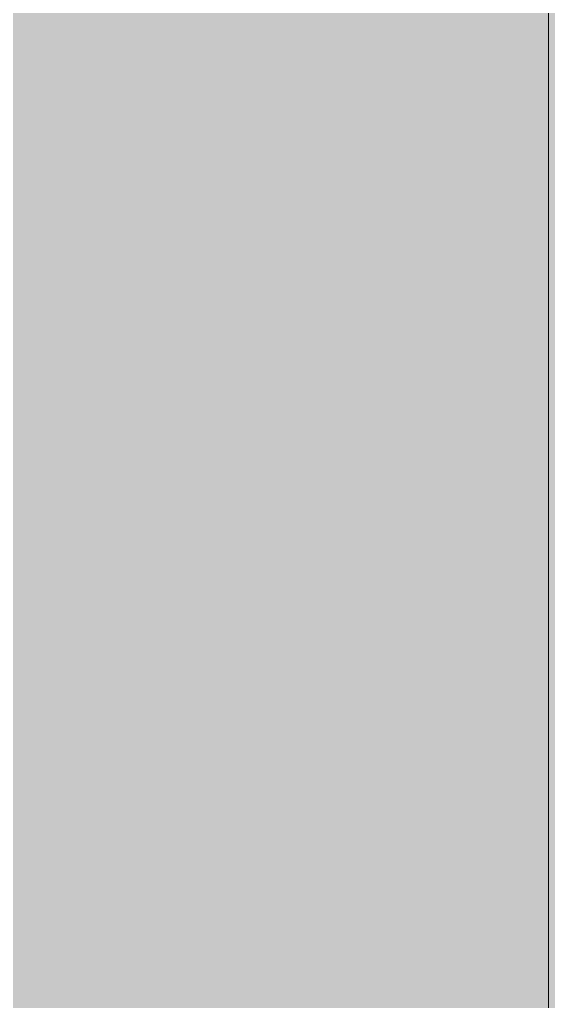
# Model space of a CAD drawing. Header units: metres. Extents: x -208 to 1512, y -277 to 123.
# Drawn here: x 830.821 to 831.582, y -2.984 to -1.571 of the extents above; entities that cross this region are included whole.
import ezdxf

# ---------------------------------------------------------------- set-up
doc = ezdxf.new("R2010")
doc.units = ezdxf.units.M
doc.header["$MEASUREMENT"] = 0
doc.layers.add('330 Dachaufbau', color=7, linetype='Continuous')
doc.layers.add('918 Lageplan Beschriftung.x', color=7, linetype='Continuous')

# ---------------------------------------------------------------- blocks, each defined once
blk = doc.blocks.new('Dachfläche_55_5', base_point=(825.2562, 0.07))
at = {"layer": '330 Dachaufbau', "linetype": 'Continuous', "lineweight": 0, "true_color": 0x000000}
h = blk.add_hatch(color=18, dxfattribs=at)
h.paths.add_polyline_path([(828.7023, -0.4), (829.0123, -0.4), (829.0123, 0.07), (828.0573, 0.07), (828.0573, -0.7715), (826.3073, -0.7715), (826.3073, 0.07), (825.2562, 0.07), (825.2733, -4.6), (831.5823, -4.6), (831.5823, -0.8236), (828.7023, -0.8236)])
h.paths.add_polyline_path([(829.0623, -2.1975), (830.7623, -2.1975), (830.7623, -3.7987), (829.0623, -3.7987)], flags=0)
h.paths.add_polyline_path([(826.3323, -3.7987), (826.3323, -2.1975), (828.0323, -2.1975), (828.0323, -3.7987)], flags=0)
at = {"layer": '330 Dachaufbau', "color": 7, "linetype": 'Continuous', "lineweight": 18, "flags": 128}
blk.add_lwpolyline([(831.5823, -0.8236), (831.5823, -4.6)], dxfattribs=at)

msp = doc.modelspace()

# ---------------------------------------------------------------- block references
at = {"layer": '330 Dachaufbau', "color": 7, "linetype": 'Continuous', "lineweight": 18}
msp.add_blockref('Dachfläche_55_5', (825.2562, 0.07), dxfattribs=at)

# ---------------------------------------------------------------- next in the draw order: hatches: boundary and pattern name
at = {"layer": '918 Lageplan Beschriftung.x', "linetype": 'Continuous', "lineweight": 0, "true_color": 0x3f0000}
msp.add_hatch(color=18, dxfattribs=at).paths.add_polyline_path([(825.3125, -15.07), (830.6323, -15.07), (830.6323, -15.97), (838.8623, -15.97), (838.8623, -15.07), (844.1921, -15.07), (844.2425, 0.07), (838.3473, 0.07), (838.3473, 0.8), (831.1473, 0.8), (831.1473, 0.07), (825.257, 0.07)])

doc.saveas('drawing.dxf')
